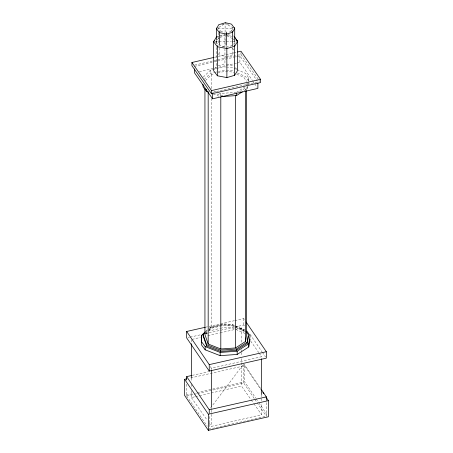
<?xml version="1.0" encoding="UTF-8"?>
<svg xmlns="http://www.w3.org/2000/svg" width="453" height="453" viewBox="0 0 453 453"><rect width="100%" height="100%" fill="white"/><g stroke="black" fill="none" stroke-linecap="round" stroke-linejoin="round"><path stroke-width="0.34" stroke-dasharray="2.27 1.7" d="M247.661 84.535L248.068 81.885M248.17 81.223L248.674 77.91L245.662 73.397L237.361 69.722M244.082 90.679L247.559 88.426L248.068 85.113M248.17 84.451L248.572 81.8M214.597 69.15L216.166 66.432L216.166 47.078M226.557 56.625L232.48 54.887L233.754 52.746M210.503 408.091L242.921 364.846M205.424 80.628L211.755 74.4L214.445 73.765M205.424 334.116L208.346 331.245M208.833 330.764L211.755 327.887L224.546 324.892L231.585 325.407L234.161 326.539M203.244 77.123L210.469 70.17L224.433 66.88L225.736 66.982M204.207 79.422L210.469 73.397L213.793 72.616M205.447 332.213L208.34 329.433M208.822 328.969L210.747 327.117L219.643 325.039M205.447 333.504L208.34 330.724M208.822 330.26L210.747 328.402L219.643 326.33M205.713 331.381L207.18 329.977M206.206 334.138L207.18 333.198M229.467 32.095L232.967 29.745M230.277 46.302L235.356 42.91M236.557 92.327L244.665 87.078M239.665 91.789L245.549 87.973L245.549 90.09M217.214 39.536L219.592 38.058M220.186 37.69L224.937 34.728L231.579 38.228M218.793 27.418L224.529 23.89M217.208 36.41L218.505 36.014M219.156 35.815L223.063 34.621M216.166 37.406L224.937 34.728L224.937 48.55M218.187 65.815L224.937 63.754L224.937 49.241M221.727 24.553L224.428 23.737M222.4 46.925L225.101 46.11L228.975 47.01M214.456 72.457L224.433 70.107L225.736 70.204M219.688 325.254L209.631 327.632L209.631 330.854L219.688 328.482M220.356 325.095L224.377 324.15L232.644 324.795L244.897 330.197M220.356 328.323L224.377 327.372L232.644 328.017L244.897 333.419M217.814 72.978L224.546 71.398L231.585 71.914L234.161 73.046M220.328 324.88L224.433 323.923L232.196 324.473L244.699 330.027M220.328 326.171L224.433 325.214L232.196 325.758L244.699 331.319M214.405 57.321L236.879 52.152M194.648 65.096L240.968 54.434L259.722 81.41M194.49 66.365L233.714 57.316M234.399 57.157L236.466 56.676M237.151 56.517L239.909 55.883L255.894 79.049M199.309 71.704L233.714 63.765M234.399 63.607L236.466 63.131M237.151 62.973L239.909 62.333L252.298 80.289M192.049 339.371L200.288 337.468M207.836 335.724L219.507 333.029M220.192 332.87L241.472 327.955L244.699 332.553M210.266 366.573L211.472 368.3L261.636 356.687L261.636 358.085M191.364 390.588L191.364 397.581L194.796 396.788M195.481 396.63L198.912 395.837M199.603 395.679L210.583 393.142M211.268 392.983L241.472 386.007L250.747 399.223M209.06 422.898L211.472 426.352L261.636 414.738L261.636 402.853M212.593 92.361L257.893 81.942L256.296 79.626M205.243 327.27L234.133 320.747M234.818 320.588L243.759 318.567L244.552 319.733M188.046 337.61L189.422 337.298M190.113 337.14L200.43 334.812M205.243 333.725L234.133 327.196M234.818 327.038L243.759 325.016L244.552 326.183M192.174 375.378L208.68 371.647M190.815 377.893L244.654 365.718L260.877 389.586M185.985 395.112L192.887 393.549M197.027 392.615L244.654 381.845L255.735 398.142M186.67 384.223L186.67 395.973L193.55 394.416M194.241 394.263L196.987 393.64M197.678 393.481L243.759 383.068L254.45 398.776M264.954 416.534L209.241 429.127L209.241 415.305M218.357 92.74L220.243 93.488L235.877 92.378M222.91 95.34L220.804 95.487L216.381 93.748M215.062 41.738L225.634 41.58M226.341 41.568L231.273 41.5M231.976 41.489L236.206 41.427M217.904 28.805L233.312 28.59M226.387 67.027L232.253 67.463L236.721 69.439M226.387 70.255L232.253 70.691L234.167 71.534M218.159 53.579L219.405 55.209L225.905 56.495M226.392 23.833L229.62 24.581M227.576 34.621L231.415 35.51M226.268 35.034L231.602 36.274M226.268 64.06L233.601 65.759M233.329 35.951L233.844 36.127M214.575 91.246L215.838 91.744M213.318 93.975L218.986 96.217M236.732 74.179L243.816 77.299L246.557 81.393M234.801 326.823L243.816 330.792L244.597 331.964M237.361 72.95L245.662 76.619L248.674 81.138L248.674 77.91M215.458 42.684L223.884 47.016M220.639 30.98L224.19 32.82M233.51 27.939L225.101 23.539L225.101 34.117M232.179 38.545L235.803 40.447M232.616 48.324L233.873 50.017M235.52 67.61L236.777 69.303M250.747 341.171L258.81 352.666M259.218 353.238L261.636 356.687M251.149 399.801L253.572 403.249M253.974 403.821L261.636 414.738M191.364 397.581L207.049 420.022M252.695 80.866L254.297 83.182M254.694 83.76L257.094 87.236M250.096 334.325L261.976 351.777M262.372 352.355L265.537 357.009M243.759 363.719L261.183 389.314M256.132 398.725L258.504 402.219M258.901 402.802L267.208 415.027M254.846 399.359L266.33 416.222L266.33 401.709M186.67 395.973L207.259 426.216M261.636 394.455L261.636 402.151M247.559 86.489L247.559 88.426M246.557 83.511L246.557 89.87M244.654 365.718L244.654 381.845M243.759 318.567L243.759 325.016M243.759 364.41L243.759 383.068M241.472 327.955L241.472 342.644M241.472 349.637L241.472 351.732M241.472 352.434L241.472 355.928M241.472 358.731L241.472 386.007M240.968 52.497L240.968 54.434M239.909 55.883L239.909 62.333M234.711 39.858L234.711 44.088M234.263 40.345L234.263 44.49M232.48 44.303L232.48 47.123M232.48 47.831L232.48 54.887M232.196 27.299L232.196 30.119M232.196 44.23L232.196 45.64M225.101 34.824L225.101 46.11M220.243 93.488L220.243 96.716M219.405 43.918L219.405 55.209M218.346 27.684L218.346 29.094M218.346 32.622L218.346 44.615M216.5 40.821L216.5 44.349M216.166 40.861L216.166 43.624M211.755 74.4L211.755 89.224M211.755 98.403L211.755 327.887M211.472 368.3L211.472 369.699M211.472 407.468L211.472 409.563M211.472 410.265L211.472 426.352M210.747 327.117L210.747 328.402M210.469 70.17L210.469 73.397M191.364 339.529L191.364 342.326M191.364 378L191.364 380.797M191.364 384.297L191.364 387.094"/><path stroke-width="0.68" d="M204.937 88.873L204.937 334.597L208.176 344.014L220.804 348.98L235.549 347.949L245.549 341.466L246.557 334.886L246.557 90.572M204.966 332.678L203.04 334.535L203.04 335.82L206.67 346.047L220.526 351.398L236.387 350.305L247.112 343.402L248.397 334.727L246.092 331.415M247.112 343.402L248.397 336.018M205.226 331.851L201.308 335.599L201.642 345.141L205.164 349.818L220.186 355.656L237.168 354.433L248.731 346.981L248.731 343.759L250.13 335.854L246.834 331.047M248.731 346.981L250.13 339.082M225.13 22.797L218.703 24.734L216.5 28.828L216.5 40.113M217.802 45.515L217.395 46.755L217.395 75.781L226.891 77.588L234.654 75.3L237.615 70.43L237.615 41.404L234.575 36.999M220.09 30.753L219.405 32.633L219.405 43.918M235.939 39.145L237.615 41.404L234.654 46.274L234.654 75.3M216.947 27.831L216.5 28.828L219.405 32.633L226.557 34.049L232.48 32.31L234.711 28.567L234.269 27.582M214.241 40.759L213.652 41.761L213.652 70.787L217.395 75.781M216.63 36.619L213.652 41.761L217.395 46.755L226.891 48.562L234.654 46.274L234.218 45.057M221.602 96.619L236.557 95.555L242.349 91.8M203.04 334.535L206.67 344.756L220.526 350.112L236.387 349.014L247.112 342.111M201.308 335.599L201.642 341.919L205.164 346.596L220.186 352.434L237.168 351.205L248.731 343.759M237.565 51.993L240.968 51.206L260.52 79.332L260.52 82.554L211.528 93.811L191.925 65.719L191.925 62.497L213.72 57.48M191.925 62.497L211.528 90.589L260.52 79.332M194.49 68.947L194.49 72.814L212.593 98.811L257.893 88.392L257.893 83.233M246.138 322.06L266.33 351.721L266.33 358.17L209.241 371.075L186.67 337.921L186.67 331.471L205.243 327.27M186.67 331.471L209.241 364.625L266.33 351.721M186.67 380.078L186.67 376.619L191.489 375.531M266.019 397.156L268.397 400.645L268.397 416.771L208.346 430.35L184.603 395.424L184.603 379.297L186.676 378.827M186.67 376.619L209.241 409.772L266.33 396.873L266.33 400.327M184.603 379.297L208.346 414.223L268.397 400.645M225.209 22.65L230.951 23.986M202.944 84.184L203.097 86.88L206.392 91.234L208.278 91.982M236.409 40.77L237.615 41.404M231.483 24.117L234.711 28.567L234.711 39.858M237.032 40.425L237.468 40.9M234.263 36.891L235.101 38.018M261.579 389.891L266.33 396.873M262.853 392.496L263.646 393.663M231.732 30.464L232.48 32.31L232.48 43.596M226.46 32.016L226.557 45.34M226.834 47.231L226.891 77.588M261.636 358.787L261.636 394.455M245.549 90.798L245.549 341.466M237.168 351.205L237.168 354.433M236.557 92.973L236.557 95.555M236.387 349.014L236.387 350.305M235.549 95.164L235.549 347.949M220.804 96.902L220.804 348.98M220.526 350.112L220.526 351.398M220.186 352.434L220.186 355.656M212.593 93.652L212.593 98.811M211.528 90.589L211.528 93.811M211.472 370.395L211.472 406.766M209.241 364.625L209.241 371.075M209.241 409.772L209.241 413.227M208.346 414.223L208.346 430.35M208.176 91.936L208.176 344.014M206.67 344.756L206.67 346.047M206.392 89.298L206.392 91.234M205.164 346.596L205.164 349.818M191.364 343.731L191.364 378"/></g></svg>
